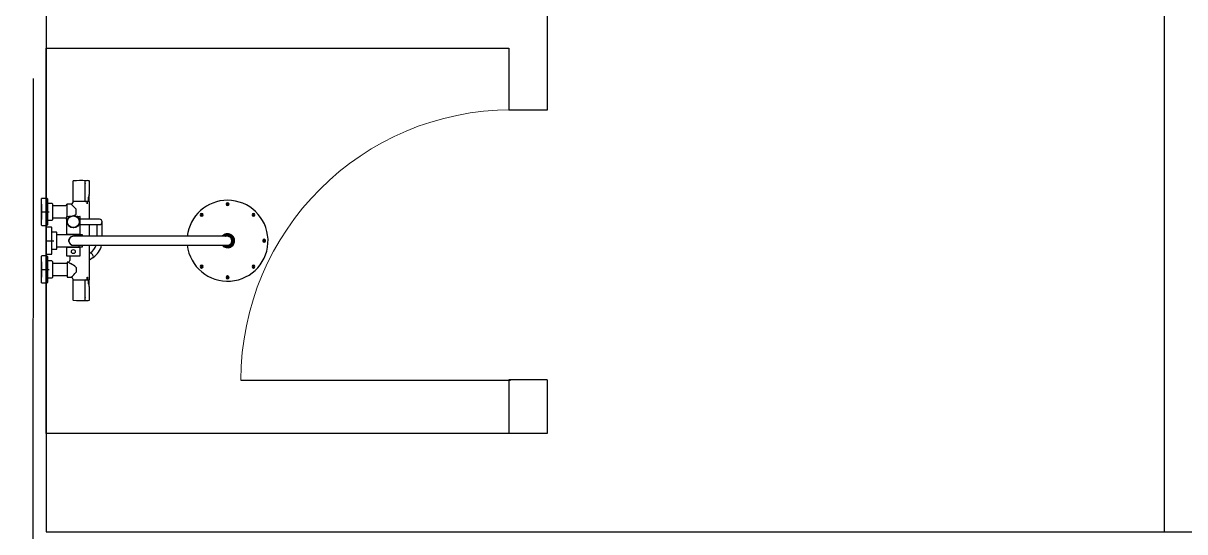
# Model space of a CAD drawing. Header units: millimetres. Extents: x -1544140 to 7445918, y -1294905 to 2019878.
# Drawn here: x 519732 to 522745, y 198527 to 199847 of the extents above; entities that cross this region are included whole.
import ezdxf
from ezdxf.lldxf.tags import DXFTag

# ---------------------------------------------------------------- set-up
doc = ezdxf.new("R2010")
doc.units = ezdxf.units.MM
doc.header["$MEASUREMENT"] = 0
doc.linetypes.add('ACAD_ISO02W100', pattern=[15, 12, -3])
doc.layers.add('JA_Building Outline', color=7, linetype='Continuous', lineweight=5)
tags = doc.linetypes.add('CENTER2', pattern=[28.575, 19.05, -3.175, 3.175, -3.175]).pattern_tags.tags
tags[10:11] = [DXFTag(74, 4), DXFTag(75, 0), DXFTag(340, '0'), DXFTag(46, 0.0), DXFTag(50, 0.0), DXFTag(44, 0.0), DXFTag(45, 0.0)]
tags[8:9] = [DXFTag(74, 4), DXFTag(75, 0), DXFTag(340, '0'), DXFTag(46, 0.0), DXFTag(50, 0.0), DXFTag(44, 0.0), DXFTag(45, 0.0)]
tags[6:7] = [DXFTag(74, 4), DXFTag(75, 0), DXFTag(340, '0'), DXFTag(46, 0.0), DXFTag(50, 0.0), DXFTag(44, 0.0), DXFTag(45, 0.0)]
tags[4:5] = [DXFTag(74, 4), DXFTag(75, 0), DXFTag(340, '0'), DXFTag(46, 0.0), DXFTag(50, 0.0), DXFTag(44, 0.0), DXFTag(45, 0.0)]

msp = doc.modelspace()

# ---------------------------------------------------------------- linework, layer by layer
at = {"color": 9, "linetype": 'ACAD_ISO02W100', "ltscale": 200, "true_color": 0xc4c4c5}
msp.add_line((519732, 146303.5), (519791.3, 265507.1), dxfattribs=at)
for p, q in [((519791.3, 201982.1), (519791.3, 198527)), ((522691.2, 201982.1), (522691.2, 198527)), ((519791.3, 198782.1), (519791.3, 199782.1)), ((519791.3, 199782.1), (520991.3, 199782.1)), ((520991.3, 199782.1), (520991.3, 199620.9)), ((521091.3, 199620.9), (520991.3, 199620.9)), ((521091.3, 198920.9), (520991.3, 198920.9)), ((520991.3, 198920.9), (520991.3, 198782.1)), ((521091.3, 198920.9), (521091.3, 198782.1)), ((519791.3, 198527), (523887.4, 198527))]:
    msp.add_line(p, q)
at = {"linetype": 'Continuous'}
for p, q in [((519861, 199436.3), (519861, 199384.6)), ((519892.3, 199430), (519892.3, 199436.3)), ((519892.3, 199430.3), (519892.4, 199430)), ((519892.4, 199384.1), (519892.4, 199430)), ((519903.8, 199403.6), (519903.8, 199436.8)), ((519903, 199384.6), (519903, 199401.3)), ((519779.5, 199322.6), (519779.5, 199391.6)), ((519793.5, 199392.1), (519780, 199392.1)), ((519794.5, 199391.1), (519794.5, 199323.1)), ((519806.5, 199379.1), (519795.5, 199379.1)), ((519807.5, 199378.1), (519807.5, 199336.1)), ((519842.4, 199372.6), (519807.5, 199372.6)), ((519846, 199345.3), (519846, 199376.6)), ((519854.8, 199376.6), (519846, 199376.6)), ((519856.5, 199376.6), (519854.8, 199376.6)), ((519892.9, 199384.1), (519860.5, 199384.1)), ((519860.5, 199383.8), (519860.5, 199380.6)), ((519892.9, 199384.1), (519892.4, 199384.1)), ((519892.9, 199384.1), (519893, 199384.1)), ((519901.3, 199384.1), (519892.9, 199384.1)), ((519897.7, 199382.6), (519898.2, 199382.6)), ((519897.7, 199377.6), (519897.7, 199382.6)), ((519898.2, 199377.6), (519897.7, 199377.6)), ((519898.2, 199382.6), (519898.2, 199377.6)), ((519903.5, 199384.1), (519901.3, 199384.1)), ((519901.4, 199384.1), (519901.3, 199384.1)), ((519901.6, 199395.1), (519901.6, 199395.1)), ((519901.6, 199384.4), (519901.6, 199395.1)), ((519903.5, 199337.9), (519903.5, 199383.8)), ((520259.7, 199377.6), (520261.5, 199377.6)), ((520259.7, 199376.7), (520259.7, 199377.6)), ((520261.5, 199376.7), (520259.7, 199376.7)), ((520261.5, 199379.4), (520262, 199379.4)), ((520261.5, 199377.6), (520261.5, 199379.4)), ((520261.5, 199374.8), (520261.5, 199376.7)), ((520262, 199374.8), (520261.5, 199374.8)), ((520262, 199379.4), (520262.5, 199379.4)), ((520262.5, 199374.8), (520262, 199374.8)), ((520262.5, 199379.4), (520262.5, 199377.6)), ((520262.5, 199377.6), (520264.3, 199377.6)), ((520262.5, 199376.7), (520262.5, 199374.8)), ((520264.3, 199376.7), (520262.5, 199376.7)), ((520264.3, 199377.6), (520264.3, 199376.7)), ((519807.5, 199341.6), (519842.4, 199341.6)), ((519844, 199344.5), (519844, 199298.8)), ((519844.8, 199345.3), (519849.9, 199345.3)), ((519852.7, 199345.3), (519849.9, 199345.3)), ((519869.2, 199351.3), (519869.2, 199363.9)), ((519874, 199345.3), (519871.3, 199345.3)), ((519874, 199345.3), (519879.2, 199345.3)), ((519880, 199298.8), (519880, 199344.5)), ((520192.9, 199350.6), (520193.2, 199350.9)), ((520194.2, 199349.3), (520192.9, 199350.6)), ((520192.9, 199348), (520194.2, 199349.3)), ((520193.5, 199347.4), (520192.9, 199348)), ((520193.2, 199350.9), (520193.5, 199351.3)), ((520193.5, 199351.3), (520194.8, 199350)), ((520194.8, 199348.7), (520193.5, 199347.4)), ((520194.8, 199350), (520196.1, 199351.3)), ((520196.1, 199347.4), (520194.8, 199348.7)), ((520196.8, 199350.6), (520195.5, 199349.3)), ((520195.5, 199349.3), (520196.8, 199348)), ((520196.1, 199351.3), (520196.8, 199350.6)), ((520196.4, 199347.7), (520196.1, 199347.4)), ((520196.8, 199348), (520196.4, 199347.7)), ((520327.2, 199350.6), (520327.9, 199351.3)), ((520328.5, 199349.3), (520327.2, 199350.6)), ((520327.2, 199348), (520328.5, 199349.3)), ((520327.5, 199347.7), (520327.2, 199348)), ((520327.9, 199347.4), (520327.5, 199347.7)), ((520327.9, 199351.3), (520329.2, 199350)), ((520329.2, 199348.7), (520327.9, 199347.4)), ((520329.2, 199350), (520330.5, 199351.3)), ((520330.5, 199347.4), (520329.2, 199348.7)), ((520331.1, 199350.6), (520329.8, 199349.3)), ((520329.8, 199349.3), (520331.1, 199348)), ((520330.5, 199351.3), (520330.8, 199350.9)), ((520331.1, 199348), (520330.5, 199347.4)), ((520330.8, 199350.9), (520331.1, 199350.6)), ((519780, 199322.1), (519793.5, 199322.1)), ((519791.3, 199316.6), (519791.3, 199247.6)), ((519805.3, 199317.1), (519791.8, 199317.1)), ((519795.5, 199335.1), (519806.5, 199335.1)), ((519806.3, 199248.1), (519806.3, 199316.1)), ((519876.2, 199338.6), (519876.2, 199338.6)), ((519876.8, 199338.5), (519876.3, 199338.5)), ((519876.3, 199324), (519876.8, 199324)), ((519876.8, 199324), (519877, 199324)), ((519877.6, 199336.5), (519877.1, 199336.5)), ((519877.1, 199326), (519877.6, 199326)), ((519877.8, 199334), (519878.3, 199334)), ((519878.3, 199328.5), (519877.8, 199328.5)), ((519878, 199332.6), (519877.9, 199332.6)), ((519878.5, 199332.5), (519877.9, 199332.5)), ((519877.9, 199330), (519878.5, 199330)), ((519877.9, 199329.9), (519878, 199329.9)), ((519906.2, 199337.9), (519880, 199337.9)), ((519880, 199323.9), (519906.2, 199323.9)), ((519903.5, 199293.6), (519903.5, 199323.9)), ((519929.7, 199337.9), (519906.2, 199337.9)), ((519906.2, 199323.9), (519929.7, 199323.9)), ((519922.7, 199323.9), (519922.7, 199301.5)), ((519936.7, 199301.5), (519936.7, 199330.9)), ((519818.3, 199304.1), (519807.3, 199304.1)), ((519819.3, 199261.1), (519819.3, 199303.1)), ((519877.2, 199297.8), (519819.3, 199297.8)), ((519844, 199298.8), (519880, 199298.8)), ((519844, 199298.1), (519880, 199298.1)), ((519844, 199298.1), (519844, 199297.8)), ((519849, 199298.8), (519849, 199298.1)), ((519850.8, 199284.6), (519850.5, 199284.1)), ((519850.5, 199280.1), (519850.5, 199284.1)), ((519850.5, 199280.1), (519850.8, 199279.7)), ((519902.5, 199293.6), (519862, 199293.6)), ((519875, 199298.1), (519875, 199298.8)), ((519877.4, 199293.6), (519877.4, 199297.6)), ((519885.2, 199297.7), (519877.6, 199297.7)), ((519880, 199297.7), (519880, 199298.1)), ((520221.5, 199293.6), (519902.5, 199293.6)), ((519922.7, 199301.5), (519922.7, 199293.6)), ((519936.7, 199293.6), (519936.7, 199301.5)), ((520262, 199293.6), (520221.5, 199293.6)), ((520256.3, 199294.1), (520257.5, 199294.1)), ((520266.4, 199294.1), (520257.5, 199294.1)), ((520266.4, 199294.1), (520267.7, 199294.1)), ((520278, 199285.6), (520278, 199290.3)), ((520278, 199278.7), (520278, 199285.6)), ((520354.7, 199282.6), (520356.5, 199282.6)), ((520354.7, 199282.1), (520354.7, 199282.6)), ((520354.7, 199281.7), (520354.7, 199282.1)), ((520356.5, 199281.7), (520354.7, 199281.7)), ((520356.5, 199284.4), (520357.5, 199284.4)), ((520356.5, 199282.6), (520356.5, 199284.4)), ((520356.5, 199279.8), (520356.5, 199281.7)), ((520357.5, 199279.8), (520356.5, 199279.8)), ((520357.5, 199284.4), (520357.5, 199282.6)), ((520357.5, 199282.6), (520359.3, 199282.6)), ((520357.5, 199281.7), (520357.5, 199279.8)), ((520359.3, 199281.7), (520357.5, 199281.7)), ((520359.3, 199282.6), (520359.3, 199282.1)), ((520359.3, 199282.1), (520359.3, 199281.7)), ((519807.3, 199260.1), (519818.3, 199260.1)), ((519819.3, 199266.5), (519877.2, 199266.5)), ((519844, 199266.5), (519844, 199266.1)), ((519844, 199266.1), (519880, 199266.1)), ((519844, 199264.8), (519844, 199243.5)), ((519879.8, 199265), (519844.2, 199265)), ((519850, 199266.1), (519850, 199265)), ((519862, 199270.6), (519902.5, 199270.6)), ((519874, 199265), (519874, 199266.1)), ((519877.4, 199266.7), (519877.4, 199270.6)), ((519877.6, 199266.5), (519885.2, 199266.5)), ((519880, 199266.1), (519880, 199266.5)), ((519880, 199243.5), (519880, 199264.8)), ((519902.5, 199270.6), (520221.5, 199270.6)), ((519903.5, 199181.1), (519903.5, 199270.6)), ((520221.5, 199270.6), (520262, 199270.6)), ((520257.5, 199270.1), (520256.3, 199270.1)), ((520257.5, 199270.1), (520266.4, 199270.1)), ((520267.7, 199270.1), (520266.4, 199270.1)), ((520278, 199273.9), (520278, 199278.7)), ((519779.5, 199173.1), (519779.5, 199242.1)), ((519793.5, 199242.6), (519780, 199242.6)), ((519791.8, 199247.1), (519805.3, 199247.1)), ((519794.5, 199241.6), (519794.5, 199173.6)), ((519806.5, 199229.6), (519795.5, 199229.6)), ((519807.5, 199228.6), (519807.5, 199186.6)), ((519845.7, 199223.1), (519807.5, 199223.1)), ((519844.5, 199243), (519879.5, 199243)), ((519845.7, 199226.6), (519845.7, 199187.7)), ((519846, 199226.6), (519846, 199187.6)), ((519848.5, 199226.6), (519846, 199226.6)), ((519848.2, 199226.6), (519846, 199226.6)), ((519846, 199226.6), (519846, 199226.6)), ((519852.5, 199243), (519852.5, 199230.6)), ((519903.5, 199232.2), (519913.7, 199239.2)), ((519807.5, 199192.1), (519845.7, 199192.1)), ((519869.2, 199213), (519869.2, 199200.4)), ((520192.9, 199216.3), (520193.5, 199216.9)), ((520194.2, 199215), (520192.9, 199216.3)), ((520192.9, 199213.7), (520194.2, 199215)), ((520193.2, 199213.3), (520192.9, 199213.7)), ((520193.5, 199213), (520193.2, 199213.3)), ((520193.5, 199216.9), (520194.8, 199215.6)), ((520194.8, 199214.3), (520193.5, 199213)), ((520194.8, 199215.6), (520196.1, 199216.9)), ((520196.1, 199213), (520194.8, 199214.3)), ((520196.8, 199216.3), (520195.5, 199215)), ((520195.5, 199215), (520196.8, 199213.7)), ((520196.1, 199216.9), (520196.4, 199216.6)), ((520196.8, 199213.7), (520196.1, 199213)), ((520196.4, 199216.6), (520196.8, 199216.3)), ((520261.5, 199189.4), (520262, 199189.4)), ((520261.5, 199187.6), (520261.5, 199189.4)), ((520262, 199189.4), (520262.5, 199189.4)), ((520262.5, 199189.4), (520262.5, 199187.6)), ((520327.2, 199216.3), (520327.5, 199216.6)), ((520328.5, 199215), (520327.2, 199216.3)), ((520327.2, 199213.7), (520328.5, 199215)), ((520327.9, 199213), (520327.2, 199213.7)), ((520327.5, 199216.6), (520327.9, 199216.9)), ((520327.9, 199216.9), (520329.2, 199215.6)), ((520329.2, 199214.3), (520327.9, 199213)), ((520329.2, 199215.6), (520330.5, 199216.9)), ((520330.5, 199213), (520329.2, 199214.3)), ((520331.1, 199216.3), (520329.8, 199215)), ((520329.8, 199215), (520331.1, 199213.7)), ((520330.5, 199216.9), (520331.1, 199216.3)), ((520330.8, 199213.3), (520330.5, 199213)), ((520331.1, 199213.7), (520330.8, 199213.3)), ((519780, 199172.6), (519793.5, 199172.6)), ((519795.5, 199185.6), (519806.5, 199185.6)), ((519846, 199187.6), (519854.8, 199187.6)), ((519854.8, 199187.6), (519856.5, 199187.6)), ((519860.5, 199183.6), (519860.5, 199181.1)), ((519860.5, 199181.1), (519892.9, 199181.1)), ((519861, 199180.6), (519861, 199128.9)), ((519892.4, 199181.1), (519892.9, 199181.1)), ((519892.4, 199135.3), (519892.4, 199181.1)), ((519893, 199181.1), (519892.9, 199181.1)), ((519892.9, 199181.1), (519901.3, 199181.1)), ((519898.2, 199187.5), (519898.7, 199187.5)), ((519898.2, 199182.5), (519898.2, 199187.5)), ((519898.7, 199182.5), (519898.2, 199182.5)), ((519898.7, 199187.5), (519898.7, 199182.5)), ((519901.3, 199181.1), (519903.5, 199181.1)), ((519901.3, 199181.1), (519901.4, 199181.1)), ((519901.6, 199170.1), (519901.6, 199180.9)), ((519901.6, 199170.1), (519901.6, 199170.1)), ((519903, 199164), (519903, 199180.6)), ((519903.8, 199128.4), (519903.8, 199161.6)), ((520259.7, 199187.6), (520261.5, 199187.6)), ((520259.7, 199186.7), (520259.7, 199187.6)), ((520261.5, 199186.7), (520259.7, 199186.7)), ((520261.5, 199184.8), (520261.5, 199186.7)), ((520262, 199184.8), (520261.5, 199184.8)), ((520262.5, 199184.8), (520262, 199184.8)), ((520262.5, 199187.6), (520264.3, 199187.6)), ((520262.5, 199186.7), (520262.5, 199184.8)), ((520264.3, 199186.7), (520262.5, 199186.7)), ((520264.3, 199187.6), (520264.3, 199186.7)), ((519892.3, 199128.9), (519892.3, 199135.3)), ((519892.4, 199135.3), (519892.3, 199134.9))]:
    msp.add_line(p, q, dxfattribs=at)
at = {"linetype": 'CENTER2'}
for p, q in [((519779.5, 199377.1), (519779.5, 199337.1)), ((519779.5, 199357.1), (519799.5, 199357.1)), ((519791.3, 199302.1), (519791.3, 199262.1)), ((519791.3, 199282.1), (519811.3, 199282.1)), ((519779.5, 199227.6), (519779.5, 199187.6)), ((519779.5, 199207.6), (519799.5, 199207.6))]:
    msp.add_line(p, q, dxfattribs=at)
at = {"color": 18, "true_color": 0x000000}
msp.add_line((520296.6, 198920.4), (520996.1, 198920.4), dxfattribs=at)
at = {"lineweight": 25}
msp.add_line((521091.3, 198782.1), (519791.3, 198782.1), dxfattribs=at)
for points in [[(521091.3, 199882.1), (521091.3, 199882.1), (521091.3, 199620.9)], [(520991.3, 198782.1), (519791.3, 198782.1)]]:
    msp.add_lwpolyline(points)
at = {"linetype": 'Continuous'}
for centre, radius in [((519862, 199331.3), 16), ((519862, 199331.3), 15.3), ((519862, 199331.3), 15.2), ((519862, 199254), 5.1), ((519862, 199254), 5)]:
    msp.add_circle(centre, radius, dxfattribs=at)
for centre, radius, start, end in [((519862, 199436.3), 1, 94.607, 180), ((519882, 199188.1), 250, 87.1796, 94.607), ((519892.3, 199436.8), 0.5, 106.3827, 122.2696), ((519897.8, 199418.1), 20, 73.6173, 106.3827), ((519903.3, 199436.8), 0.5, 0, 73.6173), ((519915.2, 199395.1), 13.6, 157.4196, 179.8652), ((519780, 199391.6), 0.5, 90, 180), ((519793.5, 199391.1), 1, 0, 90), ((519795.5, 199380.1), 1, 180, 270), ((519806.5, 199378.1), 1, 0, 90), ((519839.9, 199374.5), 3.05, 323.5001, 351.8802), ((519846, 199373.6), 3.05, 90, 171.8802), ((519856.5, 199380.6), 4, 270.0039, 359.9991), ((519787.8, 199295.6), 106.2, 40.0226, 49.7184), ((519863.5, 199383.8), 3.05, 174.9297, 180), ((519861.5, 199384.6), 0.5, 180, 270), ((519892.4, 199385.6), 1.57, 291.9466, 322.3441), ((519902.5, 199384.6), 0.5, 270, 0), ((519900.4, 199383.8), 3.05, 0, 5.0703), ((520262, 199282.1), 105, 186.2879, 90), ((520262, 199282.1), 105, 90, 173.7121), ((520262, 199377.1), 3.75, 90, 180), ((520262, 199377.1), 3.75, 180, 270), ((520262, 199377.1), 3.75, 270, 90), ((519839.9, 199339.8), 3.05, 8.1198, 36.4999), ((519846, 199340.7), 3.05, 188.1198, 229.164), ((519844.8, 199344.5), 0.8, 90, 180), ((519852.7, 199344.5), 0.8, 22.0995, 90), ((519834.7, 199386.5), 49.2, 306.834, 314.3798), ((519871.3, 199344.5), 0.8, 90, 180), ((519879.2, 199344.5), 0.8, 0, 90), ((520194.8, 199349.3), 3.75, 135, 225), ((520194.8, 199349.3), 3.75, 315, 135), ((520194.8, 199349.3), 3.75, 225, 315), ((520329.2, 199349.3), 3.75, 135, 225), ((520329.2, 199349.3), 3.75, 45, 135), ((520329.2, 199349.3), 3.75, 225, 45), ((519780, 199322.6), 0.5, 180, 270), ((519791.8, 199316.6), 0.5, 90, 180), ((519793.5, 199323.1), 1, 270, 0), ((519795.5, 199334.1), 1, 90, 180), ((519805.3, 199316.1), 1, 0, 90), ((519806.5, 199336.1), 1, 270, 0), ((519876.7, 199337.5), 0.998, 24.2817, 84.6315), ((519876.7, 199325), 0.997, 275.3453, 335.7111), ((519877, 199324.5), 0.5, 270.0171, 335.8523), ((519862, 199331.3), 17, 18.0028, 23.3253), ((519862, 199331.3), 17, 18.0027, 23.1134), ((519862.1, 199331.3), 16.3, 9.55, 18.5971), ((519862.1, 199331.2), 16.3, 341.4029, 350.45), ((519862, 199331.3), 17, 336.6748, 341.9973), ((519862, 199331.3), 17, 336.9862, 341.4788), ((519862, 199331.3), 17, 336.9862, 341.4788), ((519862, 199331.3), 17, 336.9862, 341.4788), ((519862, 199331.3), 17, 336.9862, 341.4788), ((519862, 199331.3), 17, 18.0027, 20.7431), ((519862, 199331.3), 17, 18.0027, 20.7431), ((519862, 199331.3), 17, 18.0027, 20.7431), ((519862, 199331.3), 17, 18.0027, 20.7431), ((519862, 199331.3), 17, 11.0395, 16.1752), ((519878.3, 199334.5), 0.424, 270, 347.0688), ((519878.3, 199328.1), 0.424, 12.9312, 90), ((519862, 199331.3), 17, 343.8248, 348.9605), ((519878.4, 199332), 0.532, 2.4997, 90), ((519872.2, 199333.7), 6.56, 5.6813, 14.9937), ((519872.2, 199328.9), 6.52, 344.9913, 354.3574), ((519878.4, 199334.5), 0.318, 343.3309, 12.3461), ((519872.2, 199333.7), 6.52, 5.6426, 5.8905), ((519862, 199331.3), 17, 6.547, 9.2719), ((519862, 199331.3), 17, 350.7281, 355.7607), ((519872, 199332.5), 6.9, 359.1678, 7.3385), ((519878.6, 199332.5), 0.296, 335.7309, 6.446), ((519878.5, 199332.5), 0.472, 331.4739, 341.7189), ((519872.5, 199332.5), 6.42, 358.8519, 359.2212), ((519878.5, 199330.1), 0.472, 18.2811, 28.5261), ((519872, 199330.1), 6.9, 0.5306, 0.8322), ((519872.5, 199330.1), 6.42, 352.3904, 1.1481), ((519862, 199331.3), 17, 357.5002, 2.5025), ((519929.7, 199330.9), 7, 270, 90), ((519807.3, 199305.1), 1, 180, 270), ((519818.3, 199303.1), 1, 0, 90), ((519862, 199282.1), 11.8, 90, 281.7759), ((519862, 199282.1), 11.5, 90, 270), ((519862, 199282.1), 11.8, 79.8223, 90), ((519877.2, 199297.6), 0.2, 0, 90), ((519877.6, 199297.5), 0.2, 90, 180), ((519885.2, 199297.5), 0.2, 7.0882, 90), ((519761.4, 199282.1), 125, 5.2787, 7.0882), ((520262, 199282.1), 18.1, 219.4466, 90), ((520262, 199282.1), 18.1, 90, 140.5534), ((520262, 199282.1), 18, 23.5565, 140.291), ((520262, 199282.1), 16.4, 12.0731, 135.3437), ((520262, 199282.1), 14.7, 231.4728, 90), ((520262, 199282.1), 14.7, 90, 128.5272), ((520262, 199282.1), 13.5, 90, 121.5863), ((520262, 199282.1), 13.5, 238.4137, 90), ((520262, 199282.1), 13.3, 115.5438, 120.1559), ((520262, 199282.1), 11.5, 270, 90), ((520262, 199282.1), 13.3, 295.5438, 64.4562), ((520271.7, 199286.6), 7.29, 21.7179, 30.6195), ((520262, 199282.1), 18, 336.4435, 23.5565), ((520357, 199282.1), 3.75, 90, 180), ((520357, 199282.1), 3.75, 180, 0), ((520357, 199282.1), 3.75, 0, 90), ((519807.3, 199259.1), 1, 90, 180), ((519818.3, 199261.1), 1, 270, 0), ((519844.2, 199264.8), 0.2, 90, 180), ((519877.2, 199266.7), 0.2, 270, 0), ((519877.6, 199266.7), 0.2, 180, 270), ((519879.8, 199264.8), 0.2, 0, 90), ((519885.2, 199266.7), 0.2, 270, 352.9118), ((519761.4, 199282.1), 125, 352.9118, 354.7213), ((519883.8, 199282.7), 38.9, 304.4419, 341.8434), ((519883.8, 199282.7), 52.9, 304.437, 346.7578), ((520262, 199282.1), 18, 219.709, 336.4435), ((520262, 199282.1), 16.4, 224.6563, 347.9269), ((520262, 199282.1), 13.3, 239.8441, 244.4562), ((520272.2, 199277.4), 6.74, 329.0142, 338.647), ((520262, 199282.1), 18, 336.4435, 337.4611), ((519780, 199242.1), 0.5, 90, 180), ((519791.8, 199247.6), 0.5, 180, 270), ((519793.5, 199241.6), 1, 0, 90), ((519795.5, 199230.6), 1, 180, 270), ((519805.3, 199248.1), 1, 270, 0), ((519806.5, 199228.6), 1, 0, 90), ((519844.5, 199243.5), 0.5, 180, 270), ((519846, 199223.6), 3.05, 90, 95.5177), ((519848.5, 199230.6), 4, 270, 359.9995), ((519867, 199250), 29.9, 231.7215, 245.6629), ((519833.9, 199176.6), 50.7, 45.9079, 65.7419), ((519879.5, 199243.5), 0.5, 270, 0), ((519784.8, 199271.7), 110.5, 310.4688, 319.7902), ((520194.8, 199215), 3.75, 45, 225), ((520194.8, 199215), 3.75, 225, 315), ((520194.8, 199215), 3.75, 315, 45), ((520262, 199187.1), 3.75, 90, 270), ((520262, 199187.1), 3.75, 0, 90), ((520329.2, 199215), 3.75, 135, 315), ((520329.2, 199215), 3.75, 45, 135), ((520329.2, 199215), 3.75, 315, 45), ((519780, 199173.1), 0.5, 180, 270), ((519793.5, 199173.6), 1, 270, 0), ((519795.5, 199184.6), 1, 90, 180), ((519806.5, 199186.6), 1, 270, 0), ((519846, 199190.7), 3.05, 264.4823, 270), ((519856.5, 199183.6), 4, 359.9991, 89.9998), ((519861.5, 199180.6), 0.5, 90, 180), ((519892.4, 199179.7), 1.57, 37.6559, 68.0534), ((519914.4, 199170), 12.8, 179.4909, 200.4181), ((519902.5, 199180.6), 0.5, 0, 90), ((520262, 199187.1), 3.75, 270, 0), ((519862, 199128.9), 1, 180, 265.393), ((519882, 199377.1), 250, 265.393, 272.8204), ((519892.3, 199128.4), 0.5, 237.3328, 253.6173), ((519897.8, 199147.1), 20, 253.6173, 286.3827), ((519903.3, 199128.4), 0.5, 286.3827, 0)]:
    msp.add_arc(centre, radius, start, end, dxfattribs=at)
msp.add_ellipse((519909.7, 199244.9), major_axis=(-3.96, 5.77), ratio=0.321667, start_param=3.140988, end_param=5.682105, dxfattribs=at)
for points, knots in [([(519891.9, 199437.3), (519891.8, 199437.3), (519891.8, 199437.3), (519891.7, 199437.4), (519891.6, 199437.4), (519891.6, 199437.4), (519891.6, 199437.5), (519891.7, 199437.5), (519891.7, 199437.5), (519891.9, 199437.5), (519892.1, 199437.6), (519892.5, 199437.6), (519892.7, 199437.6), (519893, 199437.6), (519893.1, 199437.6), (519893.2, 199437.6)], [0, 0, 0, 0, 0.0625, 0.0625, 0.125, 0.125, 0.1875, 0.1875, 0.25, 0.25, 0.375, 0.375, 0.4375, 0.4375, 0.4854065, 0.4854065, 0.4854065, 0.4854065]), ([(519891.9, 199437.3), (519891.9, 199437.3), (519892, 199437.3), (519892.1, 199437.2), (519892.1, 199437.1), (519892.2, 199436.8), (519892.3, 199436.6), (519892.3, 199436.3)], [0, 0, 0, 0, 0.25, 0.25, 0.5, 0.5, 1, 1, 1, 1]), ([(519892.4, 199429.7), (519892.4, 199429.7), (519892.3, 199429.7), (519892.3, 199429.8), (519892.3, 199429.9), (519892.3, 199430)], [0.2693967, 0.2693967, 0.2693967, 0.2693967, 0.5, 0.5, 1, 1, 1, 1]), ([(519902.6, 199400.3), (519902.7, 199400.5), (519902.8, 199401), (519903.2, 199401.7), (519903.5, 199402.6), (519903.7, 199403.2), (519903.7, 199403.5), (519903.7, 199403.5)], [0, 0, 0, 0, 0.109387, 0.362737, 0.636911, 0.911365, 1, 1, 1, 1]), ([(519901.4, 199384.1), (519901.4, 199384.1), (519901.5, 199384.2), (519901.5, 199384.2), (519901.5, 199384.3), (519901.6, 199384.4), (519901.5, 199384.5), (519901.5, 199384.6)], [0, 0, 0, 0, 0.25, 0.25, 0.5, 0.5, 1, 1, 1, 1]), ([(519878.3, 199336), (519878.3, 199336.1), (519878.2, 199336.2), (519878.1, 199336.4), (519877.9, 199336.5), (519877.7, 199336.5), (519877.6, 199336.5)], [0, 0, 0, 0, 0.243401, 0.5, 0.756599, 1, 1, 1, 1]), ([(519877.6, 199326), (519877.7, 199326), (519877.9, 199326.1), (519878.1, 199326.2), (519878.2, 199326.3), (519878.3, 199326.5), (519878.3, 199326.6)], [0, 0, 0, 0, 0.243401, 0.5, 0.756599, 1, 1, 1, 1]), ([(519878.4, 199330), (519878.5, 199330), (519878.6, 199330.1), (519878.8, 199330.2), (519878.9, 199330.4), (519879, 199330.5), (519879, 199330.5)], [0, 0, 0, 0, 0.240664, 0.5, 0.759336, 1, 1, 1, 1]), ([(519878.8, 199334), (519878.7, 199334.1), (519878.7, 199334.2), (519878.7, 199334.3), (519878.6, 199334.3)], [0, 0, 0, 0, 0.2420821, 0.3523608, 0.3523608, 0.3523608, 0.3523608]), ([(519878.6, 199328.3), (519878.7, 199328.3), (519878.7, 199328.4), (519878.7, 199328.5), (519878.8, 199328.5)], [0.6476392, 0.6476392, 0.6476392, 0.6476392, 0.7579179, 1, 1, 1, 1]), ([(519901.4, 199181.1), (519901.4, 199181.1), (519901.5, 199181.1), (519901.5, 199181), (519901.5, 199181), (519901.6, 199180.8), (519901.5, 199180.7), (519901.5, 199180.6)], [0, 0, 0, 0, 0.25, 0.25, 0.5, 0.5, 1, 1, 1, 1]), ([(519903.7, 199161.7), (519903.7, 199161.8), (519903.7, 199162.1), (519903.5, 199162.6), (519903.2, 199163.4), (519902.8, 199164.4), (519902.5, 199165.1), (519902.4, 199165.5), (519902.4, 199165.5)], [0, 0, 0, 0, 0.109963, 0.30268, 0.531499, 0.755897, 0.984814, 1, 1, 1, 1]), ([(519892.3, 199128.9), (519892.3, 199128.8), (519892.2, 199128.7), (519892.2, 199128.4), (519892.2, 199128.3), (519892.1, 199128.1), (519892, 199127.9), (519891.9, 199127.9)], [0, 0, 0, 0, 0.25, 0.25, 0.5, 0.5, 1, 1, 1, 1]), ([(519892.3, 199135.3), (519892.3, 199135.3), (519892.3, 199135.4), (519892.3, 199135.5), (519892.4, 199135.6), (519892.4, 199135.6)], [0, 0, 0, 0, 0.5, 0.5, 0.7344365, 0.7344365, 0.7344365, 0.7344365]), ([(519893.2, 199127.6), (519893.1, 199127.6), (519893, 199127.6), (519892.7, 199127.6), (519892.4, 199127.7), (519892.1, 199127.7), (519891.9, 199127.7), (519891.8, 199127.7), (519891.7, 199127.7), (519891.7, 199127.7), (519891.6, 199127.8), (519891.6, 199127.8), (519891.6, 199127.8), (519891.7, 199127.9), (519891.9, 199127.9)], [0.517462, 0.517462, 0.517462, 0.517462, 0.5625, 0.5625, 0.625, 0.6875, 0.6875, 0.75, 0.75, 0.8125, 0.8125, 0.875, 0.875, 1, 1, 1, 1])]:
    msp.add_open_spline(points, degree=3, knots=knots, dxfattribs=at)
msp.add_open_spline([(519905.8, 199250.7), (519905, 199250.1), (519904.2, 199249.6), (519903.5, 199249.1)], degree=3, dxfattribs=at)
at = {"layer": 'JA_Building Outline', "color": 18, "lineweight": 5, "true_color": 0x000000}
msp.add_arc((520997.9, 198920.4), 701.3, 90, 180, dxfattribs=at)

doc.saveas('drawing.dxf')
